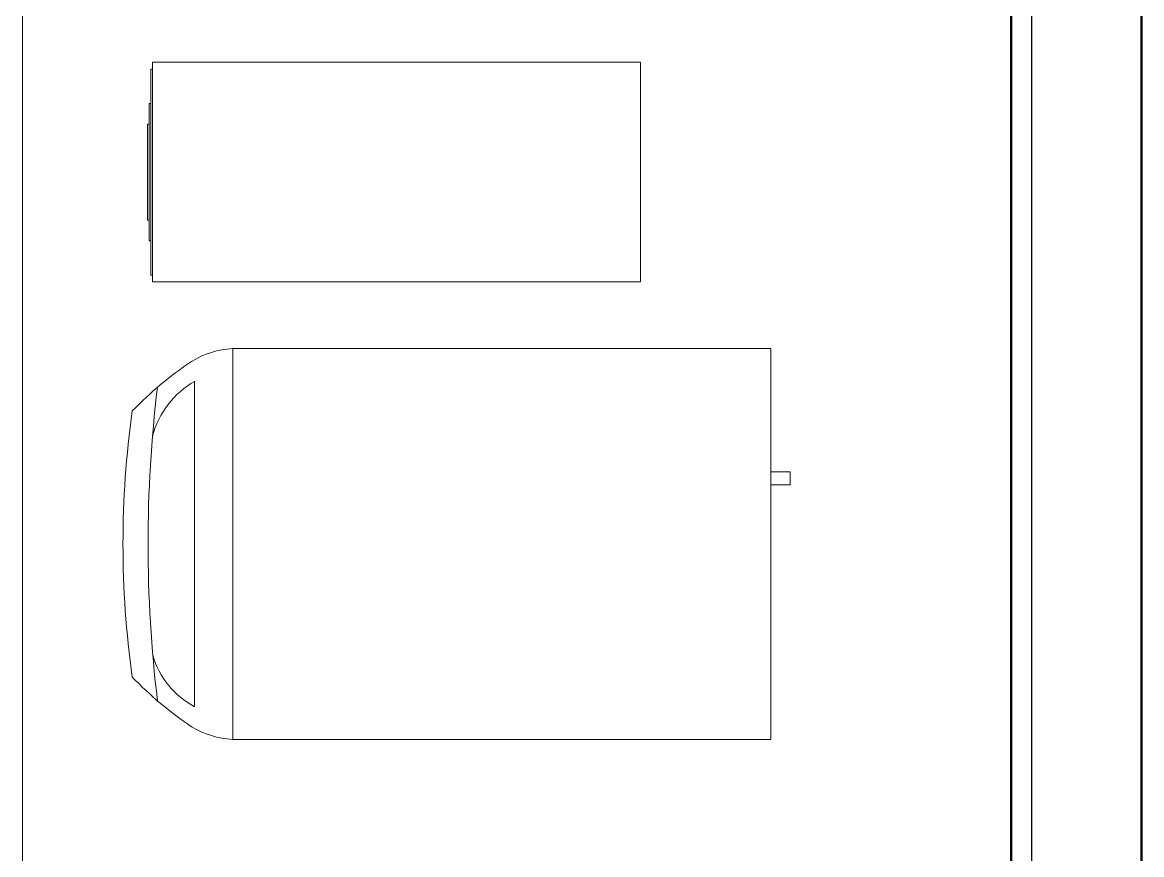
# Model space of a CAD drawing. Header units: inches. Extents: x -460 to 10305, y -938 to 5356.
# Drawn here: x 1596.55 to 1637.26, y 550.43 to 580.72 of the extents above; entities that cross this region are included whole.
import ezdxf

# ---------------------------------------------------------------- set-up
doc = ezdxf.new("R2010")
doc.units = ezdxf.units.IN
doc.header["$MEASUREMENT"] = 0
doc.layers.add('01-0263-G-DWG-BFP-ARCH$0$SP-CASE', color=11, linetype='Continuous', lineweight=13)
doc.layers.add('01-0263-G-DWG-BFP-ARCH$0$SP-WALL', color=7, linetype='Continuous')

# ---------------------------------------------------------------- blocks, each defined once
blk = doc.blocks.new('01-0263-G-DWG-BFP-ARCH', base_point=(1295.158, 1352.862))
at = {"layer": '01-0263-G-DWG-BFP-ARCH$0$SP-CASE'}
for p, q in [((2891.445, 1996.624), (2891.445, 1585.624)), ((2896.182, 1928.623), (2896.12, 1928.623)), ((2896.12, 1928.373), (2896.12, 1928.623)), ((2896.12, 1928.623), (2896.12, 1928.373)), ((2896.182, 1920.873), (2896.182, 1928.873)), ((2913.932, 1928.873), (2896.182, 1928.873)), ((2913.932, 1928.873), (2913.932, 1920.873)), ((2896.12, 1921.373), (2896.12, 1928.373)), ((2896.12, 1927.373), (2896.057, 1927.373)), ((2896.057, 1926.436), (2896.057, 1927.373)), ((2896.057, 1927.373), (2896.057, 1927.248)), ((2896.057, 1926.623), (2895.995, 1926.623)), ((2895.995, 1926.373), (2895.995, 1926.623)), ((2895.995, 1926.623), (2895.995, 1926.438)), ((2895.995, 1923.373), (2895.995, 1926.373)), ((2896.057, 1923.31), (2896.057, 1926.436)), ((2895.995, 1923.123), (2895.995, 1923.373)), ((2895.995, 1923.308), (2895.995, 1923.123)), ((2896.057, 1922.373), (2896.057, 1923.31)), ((2895.995, 1923.123), (2896.057, 1923.123)), ((2896.057, 1922.499), (2896.057, 1922.373)), ((2896.057, 1922.373), (2896.12, 1922.373)), ((2896.12, 1921.373), (2896.12, 1921.123)), ((2896.12, 1921.123), (2896.12, 1921.373)), ((2896.12, 1921.123), (2896.182, 1921.123)), ((2896.182, 1920.873), (2913.932, 1920.873)), ((2899.096, 1918.45), (2918.672, 1918.45)), ((2899.096, 1904.224), (2899.096, 1918.45)), ((2918.672, 1918.45), (2918.672, 1904.224)), ((2897.709, 1917.258), (2897.709, 1905.416)), ((2918.672, 1913.959), (2919.372, 1913.959)), ((2919.372, 1913.959), (2919.372, 1913.491)), ((2919.372, 1913.491), (2918.672, 1913.491)), ((2918.672, 1904.224), (2899.096, 1904.224))]:
    blk.add_line(p, q, dxfattribs=at)
for centre, radius, start, end in [((2899.283, 1915.217), 3.238, 93.3143, 121.2756), ((2904.987, 1906.954), 13.275, 123.8046, 135.9683), ((2899.335, 1914.424), 3.267, 119.859, 165.1166), ((2943.596, 1911.337), 47.58, 173.1143, 186.8878), ((2929.964, 1911.335), 34.859, 172.0102, 187.9847), ((2899.163, 1908.152), 3.098, 196.2463, 242.0055), ((2904.987, 1915.719), 13.275, 224.029, 236.1954), ((2899.283, 1907.456), 3.238, 238.7244, 266.6857)]:
    blk.add_arc(centre, radius, start, end, dxfattribs=at)
at = {"layer": '01-0263-G-DWG-BFP-ARCH$0$SP-WALL', "lineweight": 50}
for p, q in [((2927.408, 1585.862), (2927.408, 1996.862)), ((2932.158, 1993.862), (2932.158, 1582.862))]:
    blk.add_line(p, q, dxfattribs=at)
at = {"layer": '01-0263-G-DWG-BFP-ARCH$0$SP-WALL'}
blk.add_line((2928.158, 1996.112), (2928.158, 1585.487), dxfattribs=at)

msp = doc.modelspace()

# ---------------------------------------------------------------- block references
msp.add_blockref('01-0263-G-DWG-BFP-ARCH', (0.263, 3.261))

doc.saveas('drawing.dxf')
